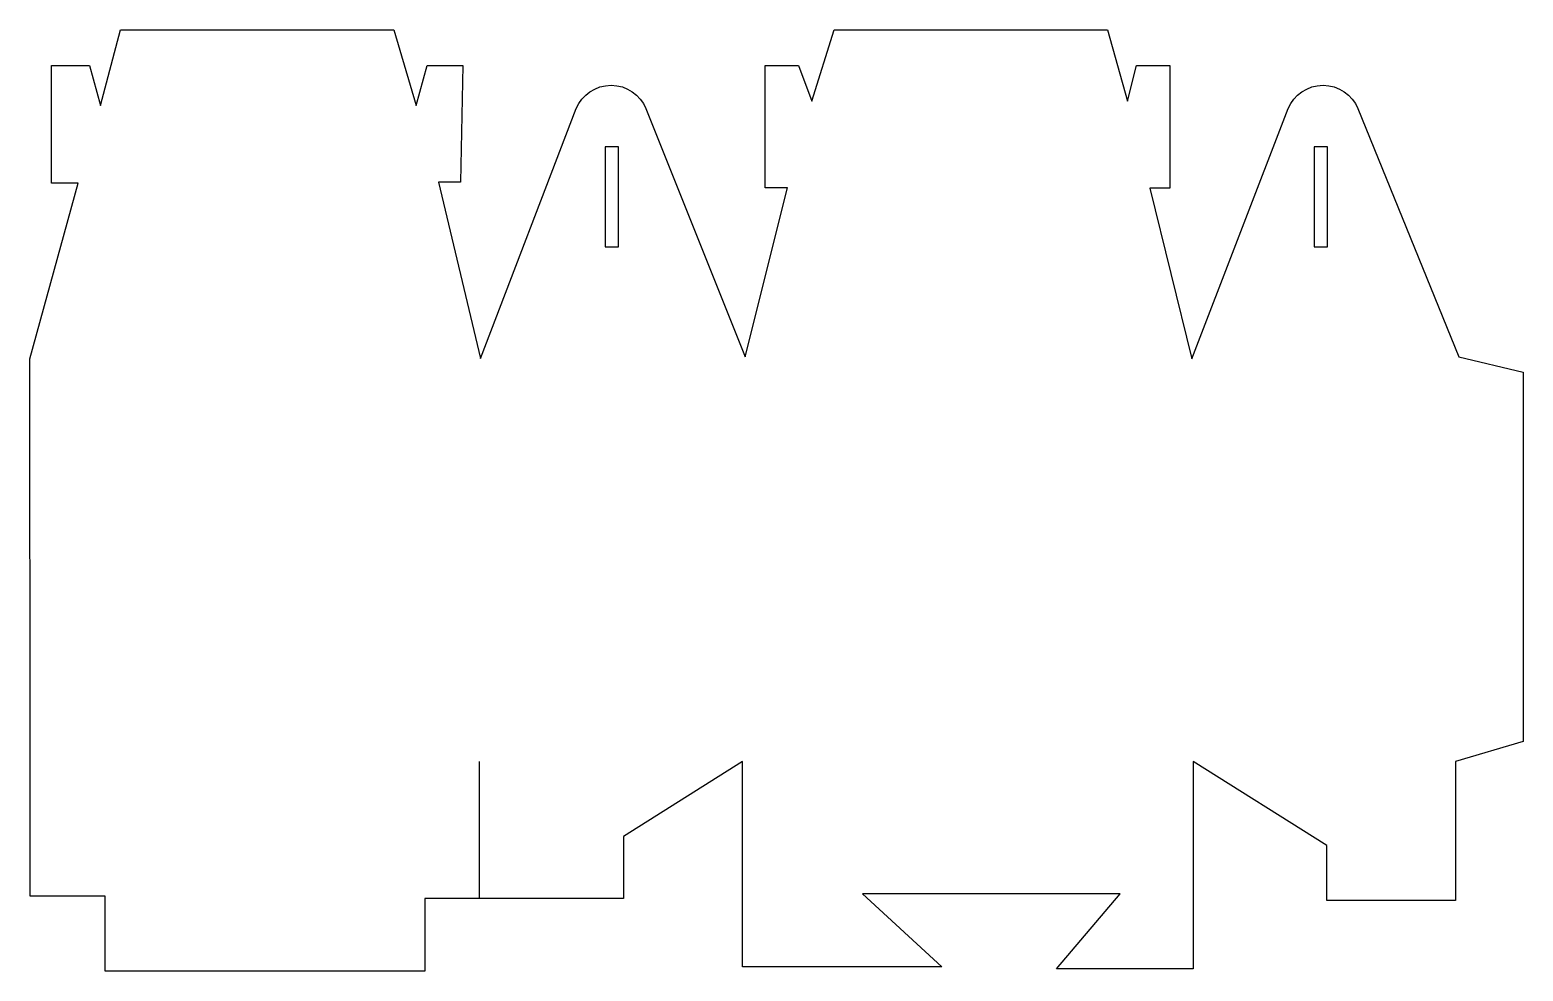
# Model space of a CAD drawing. Header units: centimetres. Extents: x -10.7 to 10.7, y -6.7 to 6.7.
import ezdxf

# ---------------------------------------------------------------- set-up
doc = ezdxf.new("R2010")
doc.units = ezdxf.units.CM
doc.header["$MEASUREMENT"] = 0
doc.layers.add('Camada 1', color=7, linetype='Continuous')

msp = doc.modelspace()

# ---------------------------------------------------------------- linework, layer by layer
at = {"layer": 'Camada 1', "lineweight": 25}
for points in [[(-2.45552, 3.63074), (-2.26446, 3.63074), (-2.26446, 5.06362), (-2.45552, 5.06362), (-2.45552, 3.63074)], [(7.70409, 3.63074), (7.89517, 3.63074), (7.89517, 5.06362), (7.70409, 5.06362), (7.70409, 3.63074)]]:
    msp.add_lwpolyline(points, close=True, dxfattribs=at)
msp.add_open_spline([(-10.69139, -3.70721), (-10.69139, -3.70721), (-10.69139, -5.66529), (-10.69139, -5.66529), (-10.69139, -5.66529), (-10.69139, -5.66529), (-9.61763, -5.66528), (-9.61763, -5.66528), (-9.61763, -5.66528), (-9.61763, -5.66528), (-9.61763, -6.73896), (-9.61763, -6.73896), (-9.61763, -6.73896), (-9.61763, -6.73896), (-5.03542, -6.73896), (-5.03542, -6.73896), (-5.03542, -6.73896), (-5.03542, -6.73896), (-5.03542, -5.69682), (-5.03542, -5.69682), (-5.03542, -5.69682), (-5.03542, -5.69682), (-4.21431, -5.69682), (-4.21431, -5.69682), (-4.21431, -5.69682), (-4.21431, -5.69682), (-2.19318, -5.69682), (-2.19318, -5.69682), (-2.19318, -5.69682), (-2.19318, -5.69682), (-2.19318, -4.81256), (-2.19318, -4.81256), (-2.19318, -4.81256), (-2.19318, -4.81256), (-0.48786, -3.7388), (-0.48786, -3.7388), (-0.48786, -3.7388), (-0.48786, -3.7388), (-0.48786, -6.67575), (-0.48786, -6.67575), (-0.48786, -6.67575), (-0.48786, -6.67575), (2.36662, -6.67575), (2.36662, -6.67575), (2.36662, -6.67575), (2.36662, -6.67575), (1.22976, -5.63369), (1.22976, -5.63369), (1.22976, -5.63369), (1.22976, -5.63369), (4.92469, -5.63369), (4.92469, -5.63369), (4.92469, -5.63369), (4.92469, -5.63369), (4.00883, -6.70737), (4.00883, -6.70737), (4.00883, -6.70737), (4.00883, -6.70737), (5.9668, -6.70737), (5.9668, -6.70737), (5.9668, -6.70737), (5.9668, -6.70737), (5.9668, -3.7388), (5.9668, -3.7388), (5.9668, -3.7388), (5.9668, -3.7388), (7.88548, -4.93887), (7.88548, -4.93887), (7.88548, -4.93887), (7.88548, -4.93887), (7.88548, -5.72839), (7.88548, -5.72839), (7.88548, -5.72839), (7.88548, -5.72839), (9.72489, -5.72839), (9.72489, -5.72839), (9.72489, -5.72839), (9.72489, -5.72839), (9.72489, -3.7388), (9.72489, -3.7388), (9.72489, -3.7388), (9.72489, -3.7388), (10.69514, -3.45043), (10.69514, -3.45043), (10.69514, -3.45043), (10.69514, -3.45043), (10.69515, 1.83534), (10.69515, 1.83534), (10.69515, 1.83534), (10.69515, 1.83534), (9.7717, 2.0582), (9.7717, 2.0582), (9.7717, 2.0582), (9.7717, 2.0582), (8.32813, 5.61478), (8.32813, 5.61478), (8.32813, 5.61478), (8.24595, 5.80912), (8.05357, 5.94543), (7.82934, 5.94543), (7.82934, 5.94543), (7.60511, 5.94543), (7.41273, 5.80906), (7.33055, 5.61478), (7.33055, 5.61478), (7.33055, 5.61478), (5.95069, 2.02637), (5.95069, 2.02637), (5.95069, 2.02637), (5.95069, 2.02637), (5.34567, 4.47075), (5.34567, 4.47075), (5.34567, 4.47075), (5.34567, 4.47075), (5.63226, 4.47074), (5.63226, 4.47074), (5.63226, 4.47074), (5.63226, 4.47074), (5.63226, 6.22948), (5.63226, 6.22948), (5.63226, 6.22948), (5.63226, 6.22948), (5.15464, 6.22948), (5.15464, 6.22948), (5.15464, 6.22948), (5.15464, 6.22948), (5.02727, 5.72002), (5.02727, 5.72002), (5.02727, 5.72002), (5.02727, 5.72002), (4.74065, 6.73896), (4.74065, 6.73896), (4.74065, 6.73896), (4.74065, 6.73896), (0.82412, 6.73896), (0.82412, 6.73896), (0.82412, 6.73896), (0.82412, 6.73896), (0.50569, 5.72002), (0.50569, 5.72002), (0.50569, 5.72002), (0.50569, 5.72002), (0.31466, 6.22948), (0.31466, 6.22948), (0.31466, 6.22948), (0.31466, 6.22948), (-0.16296, 6.22948), (-0.16296, 6.22948), (-0.16296, 6.22948), (-0.16296, 6.22948), (-0.16296, 4.47818), (-0.16296, 4.47818), (-0.16296, 4.47818), (-0.16296, 4.47818), (0.15544, 4.47818), (0.15544, 4.47818), (0.15544, 4.47818), (0.15544, 4.47818), (-0.44953, 2.05819), (-0.44953, 2.05819), (-0.44953, 2.05819), (-0.44953, 2.05819), (-1.87029, 5.61478), (-1.87029, 5.61478), (-1.87029, 5.61478), (-1.95247, 5.80912), (-2.14485, 5.94543), (-2.36908, 5.94543), (-2.36908, 5.94543), (-2.59331, 5.94543), (-2.78569, 5.80906), (-2.86787, 5.61478), (-2.86787, 5.61478), (-2.86787, 5.61478), (-4.23876, 2.0338), (-4.23876, 2.0338), (-4.23876, 2.0338), (-4.23876, 2.0338), (-4.84373, 4.55673), (-4.84373, 4.55673), (-4.84373, 4.55673), (-4.84373, 4.55673), (-4.5253, 4.55673), (-4.5253, 4.55673), (-4.5253, 4.55673), (-4.5253, 4.55673), (-4.49347, 6.22948), (-4.49347, 6.22948), (-4.49347, 6.22948), (-4.49347, 6.22948), (-5.00293, 6.22948), (-5.00293, 6.22948), (-5.00293, 6.22948), (-5.00293, 6.22948), (-5.16216, 5.65631), (-5.16216, 5.65631), (-5.16216, 5.65631), (-5.16216, 5.65631), (-5.48058, 6.73896), (-5.48058, 6.73896), (-5.48058, 6.73896), (-5.48058, 6.73896), (-9.39702, 6.73896), (-9.39702, 6.73896), (-9.39702, 6.73896), (-9.39702, 6.73896), (-9.68362, 5.65632), (-9.68362, 5.65632), (-9.68362, 5.65632), (-9.68362, 5.65632), (-9.84285, 6.22949), (-9.84285, 6.22949), (-9.84285, 6.22949), (-9.84285, 6.22949), (-10.38416, 6.22948), (-10.38416, 6.22948), (-10.38416, 6.22948), (-10.38416, 6.22948), (-10.38416, 4.54186), (-10.38416, 4.54186), (-10.38416, 4.54186), (-10.38416, 4.54186), (-10.00204, 4.54186), (-10.00204, 4.54186), (-10.00204, 4.54186), (-10.00204, 4.54186), (-10.69512, 2.02634), (-10.69512, 2.02634), (-10.69512, 2.02634), (-10.69512, 2.02634), (-10.69139, -3.70721), (-10.69139, -3.70721)], degree=3, knots=[0, 0, 0, 0, 0.01694915, 0.01694915, 0.01694915, 0.01694915, 0.03389831, 0.03389831, 0.03389831, 0.03389831, 0.05084746, 0.05084746, 0.05084746, 0.05084746, 0.06779661, 0.06779661, 0.06779661, 0.06779661, 0.08474576, 0.08474576, 0.08474576, 0.08474576, 0.10169492, 0.10169492, 0.10169492, 0.10169492, 0.11864407, 0.11864407, 0.11864407, 0.11864407, 0.13559322, 0.13559322, 0.13559322, 0.13559322, 0.15254237, 0.15254237, 0.15254237, 0.15254237, 0.16949153, 0.16949153, 0.16949153, 0.16949153, 0.18644068, 0.18644068, 0.18644068, 0.18644068, 0.20338983, 0.20338983, 0.20338983, 0.20338983, 0.22033898, 0.22033898, 0.22033898, 0.22033898, 0.23728814, 0.23728814, 0.23728814, 0.23728814, 0.25423729, 0.25423729, 0.25423729, 0.25423729, 0.27118644, 0.27118644, 0.27118644, 0.27118644, 0.28813559, 0.28813559, 0.28813559, 0.28813559, 0.30508475, 0.30508475, 0.30508475, 0.30508475, 0.3220339, 0.3220339, 0.3220339, 0.3220339, 0.33898305, 0.33898305, 0.33898305, 0.33898305, 0.3559322, 0.3559322, 0.3559322, 0.3559322, 0.37288136, 0.37288136, 0.37288136, 0.37288136, 0.38983051, 0.38983051, 0.38983051, 0.38983051, 0.40677966, 0.40677966, 0.40677966, 0.40677966, 0.42372881, 0.42372881, 0.42372881, 0.42372881, 0.44067797, 0.44067797, 0.44067797, 0.44067797, 0.45762712, 0.45762712, 0.45762712, 0.45762712, 0.47457627, 0.47457627, 0.47457627, 0.47457627, 0.49152542, 0.49152542, 0.49152542, 0.49152542, 0.50847458, 0.50847458, 0.50847458, 0.50847458, 0.52542373, 0.52542373, 0.52542373, 0.52542373, 0.54237288, 0.54237288, 0.54237288, 0.54237288, 0.55932203, 0.55932203, 0.55932203, 0.55932203, 0.57627119, 0.57627119, 0.57627119, 0.57627119, 0.59322034, 0.59322034, 0.59322034, 0.59322034, 0.61016949, 0.61016949, 0.61016949, 0.61016949, 0.62711864, 0.62711864, 0.62711864, 0.62711864, 0.6440678, 0.6440678, 0.6440678, 0.6440678, 0.66101695, 0.66101695, 0.66101695, 0.66101695, 0.6779661, 0.6779661, 0.6779661, 0.6779661, 0.69491525, 0.69491525, 0.69491525, 0.69491525, 0.71186441, 0.71186441, 0.71186441, 0.71186441, 0.72881356, 0.72881356, 0.72881356, 0.72881356, 0.74576271, 0.74576271, 0.74576271, 0.74576271, 0.76271186, 0.76271186, 0.76271186, 0.76271186, 0.77966102, 0.77966102, 0.77966102, 0.77966102, 0.79661017, 0.79661017, 0.79661017, 0.79661017, 0.81355932, 0.81355932, 0.81355932, 0.81355932, 0.83050847, 0.83050847, 0.83050847, 0.83050847, 0.84745763, 0.84745763, 0.84745763, 0.84745763, 0.86440678, 0.86440678, 0.86440678, 0.86440678, 0.88135593, 0.88135593, 0.88135593, 0.88135593, 0.89830508, 0.89830508, 0.89830508, 0.89830508, 0.91525424, 0.91525424, 0.91525424, 0.91525424, 0.93220339, 0.93220339, 0.93220339, 0.93220339, 0.94915254, 0.94915254, 0.94915254, 0.94915254, 0.96610169, 0.96610169, 0.96610169, 0.96610169, 1, 1, 1, 1], dxfattribs=at)
msp.add_open_spline([(-4.2536, -5.69682), (-4.2536, -5.69682), (-4.2536, -3.7388), (-4.2536, -3.7388)], degree=3, dxfattribs=at)

doc.saveas('drawing.dxf')
